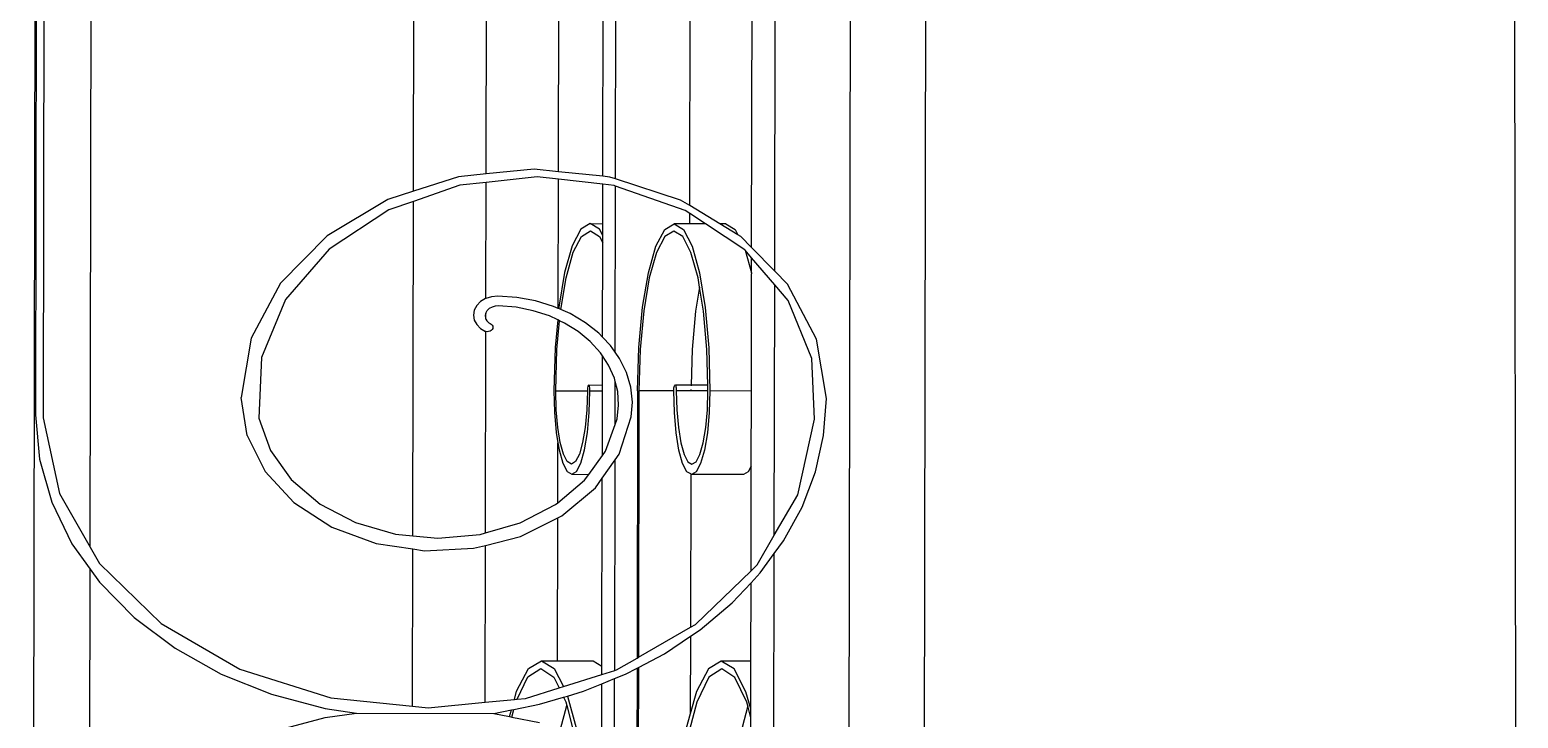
# Model space of a CAD drawing. Header units: millimetres. Extents: x 173236 to 801264, y -94969 to 615039.
# Drawn here: x 298375.4 to 298691.5, y -1422.5 to -1276.4 of the extents above; entities that cross this region are included whole.
import ezdxf

# ---------------------------------------------------------------- set-up
doc = ezdxf.new("R2010")
doc.units = ezdxf.units.MM
doc.header["$MEASUREMENT"] = 0
for name, color, linetype in [('VOX-A-ELEV-4-FAR', 137, 'Continuous'), ('VOX-A-STAIRS-STEPS', 140, 'Continuous'), ('VOX-A-WALL-PATT', 233, 'Continuous')]:
    doc.layers.add(name, color=color, linetype=linetype)

# ---------------------------------------------------------------- blocks, each defined once
blk = doc.blocks.new('STAIR')
at = {"layer": 'VOX-A-WALL-PATT'}
for p, q in [((293806.68, 1298.62), (293807.14, 1554.02)), ((293822.42, 1292.95), (293822.89, 1553.99)), ((293835.56, 1284.08), (293836.05, 1553.97)), ((293840.48, 1279.04), (293840.98, 1553.96)), ((293855.68, 853.59), (293856.96, 1553.93)), ((293871.38, 697.3), (293872.94, 1553.9)), ((293803.98, 1299.17), (293804.42, 1541.97)), ((293794.53, 1300.16), (293794.94, 1525.5)), ((293779.19, 1299.67), (293779.57, 1506.05)), ((293682.29, 697.64), (293683.62, 1423.82)), ((293695.11, 1220.46), (293695.4, 1379.49)), ((293683.68, 1358.22), (293683.48, 1248.54)), ((293685.3, 1358.22), (293685.1, 1247.88)), ((293763.75, 1296.01), (293763.84, 1343.16)), ((293773.29, 1299.08), (293763.75, 1296.01)), ((293779.19, 1299.67), (293773.29, 1299.08)), ((293789.38, 1300.7), (293779.19, 1299.67)), ((293790.01, 1299.05), (293779.19, 1297.88)), ((293794.53, 1300.16), (293789.38, 1300.7)), ((293794.53, 1298.54), (293790.01, 1299.05)), ((293803.98, 1299.17), (293794.53, 1300.16)), ((293805.46, 1299.02), (293803.98, 1299.17)), ((293806.68, 1298.62), (293805.46, 1299.02)), ((293763.75, 1296.01), (293758.29, 1294.25)), ((293773.63, 1297.27), (293763.75, 1293.85)), ((293779.19, 1297.88), (293773.63, 1297.27)), ((293779.14, 1273.23), (293779.19, 1297.88)), ((293794.48, 1271.13), (293794.53, 1298.54)), ((293803.98, 1297.48), (293794.53, 1298.54)), ((293803.96, 1289.12), (293803.98, 1297.48)), ((293806.38, 1297.21), (293803.98, 1297.48)), ((293806.67, 1297.11), (293806.38, 1297.21)), ((293806.61, 1261.82), (293806.67, 1297.11)), ((293821.48, 1291.92), (293806.67, 1297.11)), ((293820.44, 1294.14), (293806.68, 1298.62)), ((293758.29, 1294.25), (293745.41, 1286.55)), ((293763.75, 1293.85), (293758.52, 1292.03)), ((293763.62, 1222.83), (293763.75, 1293.85)), ((293822.42, 1292.95), (293820.44, 1294.14)), ((293828.84, 1289.08), (293822.42, 1292.95)), ((293758.52, 1292.03), (293745.85, 1283.73)), ((293822.41, 1291.3), (293821.48, 1291.92)), ((293822.41, 1289.09), (293822.41, 1291.3)), ((293825.77, 1289.08), (293822.41, 1291.3)), ((293745.41, 1286.55), (293735.51, 1276.51)), ((293799.31, 1287.92), (293797.46, 1284.38)), ((293797.68, 1283.04), (293799.46, 1286.42)), ((293801.3, 1289.13), (293799.31, 1287.92)), ((293799.46, 1286.42), (293801.36, 1287.58)), ((293801.3, 1289.13), (293803.96, 1289.12)), ((293803.28, 1287.92), (293801.3, 1289.13)), ((293801.36, 1287.58), (293803.25, 1286.42)), ((293803.25, 1286.42), (293803.95, 1285.07)), ((293803.96, 1286.62), (293803.28, 1287.92)), ((293803.95, 1285.07), (293803.96, 1286.62)), ((293803.96, 1286.62), (293803.96, 1289.12)), ((293815.25, 1284.35), (293817.1, 1287.89)), ((293817.12, 1286.39), (293815.35, 1283.01)), ((293817.1, 1287.89), (293819.09, 1289.1)), ((293819.02, 1287.54), (293817.12, 1286.39)), ((293820.92, 1286.38), (293819.02, 1287.54)), ((293819.09, 1289.1), (293821.07, 1287.88)), ((293822.41, 1289.09), (293819.09, 1289.1)), ((293822.68, 1282.99), (293820.92, 1286.38)), ((293821.07, 1287.88), (293822.91, 1284.34)), ((293825.77, 1289.08), (293822.41, 1289.09)), ((293834.11, 1283.57), (293825.77, 1289.08)), ((293830.11, 1289.08), (293828.84, 1289.08)), ((293832.66, 1286.78), (293828.84, 1289.08)), ((293830.11, 1289.08), (293832.09, 1287.86)), ((293832.09, 1287.86), (293832.66, 1286.78)), ((293833.3, 1286.39), (293832.66, 1286.78)), ((293835.56, 1284.08), (293833.3, 1286.39)), ((293745.85, 1283.73), (293736.61, 1273.02)), ((293797.46, 1284.38), (293795.86, 1278.75)), ((293803.92, 1265.02), (293803.95, 1285.07)), ((293813.65, 1278.71), (293815.25, 1284.35)), ((293822.91, 1284.34), (293824.49, 1278.69)), ((293834.16, 1283.52), (293834.11, 1283.57)), ((293834.16, 1283.52), (293835.51, 1278.67)), ((293835.55, 1281.89), (293834.16, 1283.52)), ((293840.48, 1279.04), (293835.56, 1284.08)), ((293796.16, 1277.65), (293797.68, 1283.04)), ((293815.35, 1283.01), (293813.82, 1277.62)), ((293824.19, 1277.6), (293822.68, 1282.99)), ((293835.51, 1278.67), (293835.55, 1281.89)), ((293840.48, 1276.14), (293835.55, 1281.89)), ((293795.86, 1278.75), (293794.63, 1271.4)), ((293795.02, 1270.9), (293796.16, 1277.65)), ((293812.42, 1271.37), (293813.65, 1278.71)), ((293813.82, 1277.62), (293812.64, 1270.59)), ((293824.51, 1275.61), (293824.19, 1277.6)), ((293824.49, 1278.69), (293825.69, 1271.34)), ((293835.5, 1253.58), (293835.55, 1278.47)), ((293835.51, 1278.67), (293835.55, 1278.47)), ((293843.15, 1276.31), (293840.48, 1279.04)), ((293735.51, 1276.51), (293729.28, 1264.8)), ((293781.67, 1273.74), (293780.33, 1273.61)), ((293785.72, 1273.45), (293781.67, 1273.74)), ((293824.51, 1275.61), (293823.67, 1270.57)), ((293825.34, 1270.57), (293824.51, 1275.61)), ((293840.38, 1222.97), (293840.48, 1276.14)), ((293843.32, 1272.82), (293840.48, 1276.14)), ((293849.34, 1264.58), (293843.15, 1276.31)), ((293736.61, 1273.02), (293731.51, 1260.72)), ((293776.67, 1270.76), (293776.49, 1269.71)), ((293777.19, 1271.73), (293776.67, 1270.76)), ((293778.01, 1272.57), (293777.19, 1271.73)), ((293779.08, 1273.21), (293778.01, 1272.57)), ((293779.14, 1273.23), (293779.08, 1273.21)), ((293779.11, 1270.15), (293779.4, 1270.66)), ((293780.33, 1273.61), (293779.14, 1273.23)), ((293779.86, 1271.1), (293779.4, 1270.66)), ((293780.44, 1271.43), (293779.86, 1271.1)), ((293781.12, 1271.63), (293780.44, 1271.43)), ((293781.83, 1271.68), (293781.12, 1271.63)), ((293785.54, 1271.36), (293781.83, 1271.68)), ((293789.16, 1270.63), (293785.54, 1271.36)), ((293789.68, 1272.72), (293785.72, 1273.45)), ((293792.61, 1269.52), (293789.16, 1270.63)), ((293793.48, 1271.57), (293789.68, 1272.72)), ((293794.48, 1271.13), (293793.48, 1271.57)), ((293794.6, 1271.08), (293794.48, 1271.13)), ((293794.63, 1271.4), (293794.6, 1271.08)), ((293795.02, 1270.9), (293794.6, 1271.08)), ((293797.03, 1270.02), (293795.02, 1270.9)), ((293811.64, 1262.81), (293812.42, 1271.37)), ((293812.64, 1270.59), (293811.9, 1262.41)), ((293823.67, 1270.57), (293822.92, 1262.39)), ((293826.06, 1262.38), (293825.34, 1270.57)), ((293825.69, 1271.34), (293826.44, 1262.78)), ((293848.37, 1260.51), (293843.32, 1272.82)), ((293776.49, 1269.71), (293776.67, 1268.66)), ((293776.67, 1268.66), (293777.18, 1267.69)), ((293777.18, 1267.69), (293778, 1266.85)), ((293779.11, 1270.15), (293778.99, 1269.6)), ((293778.99, 1269.6), (293779.06, 1269.04)), ((293779.06, 1269.04), (293779.14, 1268.88)), ((293779.14, 1268.88), (293779.11, 1270.15)), ((293779.14, 1268.88), (293779.32, 1268.51)), ((293779.32, 1268.51), (293779.74, 1268.05)), ((293779.74, 1268.05), (293780.03, 1267.95)), ((293780.03, 1267.95), (293780.28, 1267.8)), ((293780.28, 1267.8), (293780.48, 1267.6)), ((293780.48, 1267.6), (293780.59, 1267.37)), ((293780.59, 1267.37), (293780.63, 1267.12)), ((293794.38, 1268.7), (293792.61, 1269.52)), ((293794.38, 1268.7), (293793.85, 1262.84)), ((293794.23, 1262.44), (293794.78, 1268.51)), ((293794.78, 1268.51), (293794.38, 1268.7)), ((293795.83, 1268.03), (293794.78, 1268.51)), ((293798.75, 1266.21), (293795.83, 1268.03)), ((293800.27, 1268.09), (293797.03, 1270.02)), ((293803.14, 1265.84), (293800.27, 1268.09)), ((293729.28, 1264.8), (293727.14, 1252.23)), ((293778, 1266.85), (293779.07, 1266.2)), ((293779.05, 1223.47), (293779.13, 1266.2)), ((293779.13, 1266.2), (293779.07, 1266.2)), ((293779.39, 1266.17), (293779.13, 1266.2)), ((293779.71, 1266.2), (293779.39, 1266.17)), ((293780.01, 1266.29), (293779.71, 1266.2)), ((293780.26, 1266.44), (293780.01, 1266.29)), ((293780.46, 1266.64), (293780.26, 1266.44)), ((293780.59, 1266.87), (293780.46, 1266.64)), ((293780.63, 1267.12), (293780.59, 1266.87)), ((293801.31, 1264.09), (293798.75, 1266.21)), ((293803.92, 1265.02), (293803.14, 1265.84)), ((293805.58, 1263.29), (293803.92, 1265.02)), ((293851.44, 1252), (293849.34, 1264.58)), ((293793.85, 1262.84), (293793.57, 1253.66)), ((293793.96, 1253.66), (293794.23, 1262.44)), ((293803.47, 1261.7), (293801.31, 1264.09)), ((293803.91, 1261.04), (293803.47, 1261.7)), ((293806.61, 1261.82), (293805.58, 1263.29)), ((293807.54, 1260.5), (293806.61, 1261.82)), ((293811.36, 1253.63), (293811.64, 1262.81)), ((293811.9, 1262.41), (293811.63, 1253.63)), ((293822.92, 1262.39), (293822.69, 1254.87)), ((293826.26, 1254.86), (293826.06, 1262.38)), ((293826.44, 1262.78), (293826.69, 1253.6)), ((293731.51, 1260.72), (293730.96, 1247.8)), ((293803.9, 1254.91), (293803.91, 1261.04)), ((293805.18, 1259.11), (293803.91, 1261.04)), ((293806.41, 1256.35), (293805.18, 1259.11)), ((293808.99, 1257.53), (293807.54, 1260.5)), ((293848.88, 1247.59), (293848.37, 1260.51)), ((293800.82, 1254.74), (293800.77, 1254.54)), ((293800.89, 1254.87), (293800.82, 1254.74)), ((293800.96, 1254.91), (293800.89, 1254.87)), ((293801.03, 1254.87), (293800.96, 1254.91)), ((293801.03, 1254.87), (293803.9, 1254.91)), ((293801.1, 1254.74), (293801.03, 1254.87)), ((293801.15, 1254.54), (293801.1, 1254.74)), ((293803.89, 1253.64), (293803.9, 1254.91)), ((293806.6, 1255.58), (293806.41, 1256.35)), ((293806.58, 1246.52), (293806.6, 1255.58)), ((293807.12, 1253.48), (293806.6, 1255.58)), ((293809.89, 1254.43), (293808.99, 1257.53)), ((293819.16, 1254.71), (293819.23, 1254.83)), ((293819.23, 1254.83), (293819.3, 1254.88)), ((293819.3, 1254.88), (293819.37, 1254.83)), ((293822.69, 1254.87), (293819.37, 1254.83)), ((293819.37, 1254.83), (293819.44, 1254.71)), ((293822.69, 1254.87), (293822.69, 1254.7)), ((293826.26, 1254.86), (293822.69, 1254.87)), ((293826.29, 1253.6), (293826.26, 1254.86)), ((293728.44, 1244.13), (293727.14, 1252.23)), ((293793.57, 1253.66), (293793.69, 1249.07)), ((293793.96, 1253.66), (293800.69, 1253.65)), ((293794.07, 1249.63), (293793.96, 1253.66)), ((293800.69, 1253.65), (293800.56, 1249.62)), ((293800.7, 1253.97), (293800.69, 1253.65)), ((293800.72, 1254.28), (293800.7, 1253.97)), ((293800.77, 1254.54), (293800.72, 1254.28)), ((293801.09, 1249.05), (293801.23, 1253.64)), ((293801.2, 1254.28), (293801.15, 1254.54)), ((293801.22, 1253.97), (293801.2, 1254.28)), ((293801.23, 1253.64), (293801.22, 1253.97)), ((293801.23, 1253.64), (293803.89, 1253.64)), ((293803.87, 1239.94), (293803.89, 1253.64)), ((293807.32, 1250.57), (293807.12, 1253.48)), ((293810.24, 1251.26), (293809.89, 1254.43)), ((293811.36, 1253.63), (293811.25, 1196.91)), ((293811.63, 1253.63), (293811.53, 1197.07)), ((293819.02, 1253.61), (293811.63, 1253.63)), ((293819.02, 1253.61), (293819.03, 1253.94)), ((293819.15, 1249.02), (293819.02, 1253.61)), ((293819.03, 1253.94), (293819.06, 1254.24)), ((293819.06, 1254.24), (293819.11, 1254.51)), ((293819.11, 1254.51), (293819.16, 1254.71)), ((293819.44, 1254.71), (293819.49, 1254.51)), ((293819.49, 1254.51), (293819.53, 1254.24)), ((293819.53, 1254.24), (293819.56, 1253.94)), ((293819.56, 1253.94), (293819.57, 1253.61)), ((293819.57, 1253.61), (293819.68, 1249.58)), ((293822.66, 1253.61), (293819.57, 1253.61)), ((293822.67, 1253.93), (293822.66, 1253.61)), ((293826.29, 1253.6), (293822.66, 1253.61)), ((293826.17, 1249.57), (293826.29, 1253.6)), ((293826.69, 1253.6), (293826.55, 1249.01)), ((293835.5, 1253.58), (293826.69, 1253.6)), ((293835.47, 1237.65), (293835.5, 1253.58)), ((293850.85, 1244.18), (293851.44, 1252)), ((293683.48, 1248.54), (293684.35, 1239.16)), ((293793.69, 1249.07), (293794.06, 1244.79)), ((293794.4, 1245.88), (293794.07, 1249.63)), ((293800.56, 1249.62), (293800.22, 1245.87)), ((293800.7, 1244.77), (293801.09, 1249.05)), ((293807, 1247.66), (293807.32, 1250.57)), ((293810.01, 1248.08), (293810.24, 1251.26)), ((293819.52, 1244.74), (293819.15, 1249.02)), ((293819.68, 1249.58), (293820.01, 1245.83)), ((293825.83, 1245.82), (293826.17, 1249.57)), ((293826.55, 1249.01), (293826.16, 1244.73)), ((293685.1, 1247.88), (293688.58, 1231.82)), ((293730.96, 1247.8), (293733.4, 1240.98)), ((293794.93, 1242.66), (293794.4, 1245.88)), ((293800.22, 1245.87), (293799.68, 1242.65)), ((293804.53, 1240.85), (293806.58, 1246.52)), ((293806.58, 1246.52), (293807, 1247.66)), ((293807.43, 1240.18), (293810.01, 1248.08)), ((293820.01, 1245.83), (293820.53, 1242.61)), ((293825.29, 1242.6), (293825.83, 1245.82)), ((293845.34, 1231.54), (293848.88, 1247.59)), ((293728.44, 1244.13), (293732.27, 1236.54)), ((293794.06, 1244.79), (293794.43, 1242.58)), ((293794.4, 1229.89), (293794.43, 1242.58)), ((293794.43, 1242.58), (293794.67, 1241.11)), ((293795.62, 1240.18), (293794.93, 1242.66)), ((293799.68, 1242.65), (293798.98, 1240.18)), ((293800.09, 1241.1), (293800.7, 1244.77)), ((293820.12, 1241.06), (293819.52, 1244.74)), ((293820.53, 1242.61), (293821.23, 1240.13)), ((293824.59, 1240.13), (293825.29, 1242.6)), ((293826.16, 1244.73), (293825.54, 1241.05)), ((293849.12, 1236.47), (293850.85, 1244.18)), ((293684.35, 1239.16), (293686.95, 1229.98)), ((293733.4, 1240.98), (293737.81, 1234.8)), ((293794.67, 1241.11), (293795.46, 1238.29)), ((293796.43, 1238.63), (293795.62, 1240.18)), ((293798.98, 1240.18), (293798.17, 1238.62)), ((293799.29, 1238.28), (293800.09, 1241.1)), ((293800.97, 1235.9), (293803.87, 1239.94)), ((293803.86, 1235.09), (293806.57, 1238.95)), ((293803.87, 1239.94), (293804.53, 1240.85)), ((293806.49, 1194.27), (293806.57, 1238.95)), ((293806.57, 1238.95), (293807.43, 1240.18)), ((293820.91, 1238.24), (293820.12, 1241.06)), ((293821.23, 1240.13), (293822.03, 1238.58)), ((293823.77, 1238.58), (293824.59, 1240.13)), ((293825.54, 1241.05), (293824.74, 1238.24)), ((293732.27, 1236.54), (293738.39, 1229.93)), ((293795.46, 1238.29), (293796.38, 1236.52)), ((293796.38, 1236.52), (293797.37, 1235.91)), ((293797.3, 1238.09), (293796.43, 1238.63)), ((293798.17, 1238.62), (293797.3, 1238.09)), ((293797.37, 1235.91), (293798.36, 1236.51)), ((293797.37, 1235.91), (293800.97, 1235.9)), ((293798.36, 1236.51), (293799.29, 1238.28)), ((293800.1, 1234.69), (293800.97, 1235.9)), ((293821.83, 1236.47), (293820.91, 1238.24)), ((293822.62, 1235.99), (293821.83, 1236.47)), ((293822.03, 1238.58), (293822.9, 1238.05)), ((293822.62, 1235.99), (293822.56, 1203.43)), ((293822.82, 1235.86), (293822.62, 1235.99)), ((293823.82, 1236.47), (293822.82, 1235.86)), ((293833.85, 1235.84), (293822.82, 1235.86)), ((293822.9, 1238.05), (293823.77, 1238.58)), ((293824.74, 1238.24), (293823.82, 1236.47)), ((293834.84, 1236.45), (293833.85, 1235.84)), ((293835.47, 1237.65), (293834.84, 1236.45)), ((293835.43, 1215.44), (293835.47, 1237.65)), ((293846.27, 1228.97), (293849.12, 1236.47)), ((293737.81, 1234.8), (293743.94, 1229.59)), ((293794.4, 1229.89), (293800.1, 1234.69)), ((293795.27, 1227.08), (293802.41, 1233.03)), ((293802.41, 1233.03), (293803.86, 1235.09)), ((293803.79, 1195.19), (293803.86, 1235.09)), ((293686.95, 1229.98), (293691.24, 1221.18)), ((293688.58, 1231.82), (293695.11, 1220.46)), ((293738.39, 1229.93), (293746.43, 1224.71)), ((293743.94, 1229.59), (293751.46, 1225.65)), ((293786.41, 1225.58), (293793.95, 1229.5)), ((293793.95, 1229.5), (293794.4, 1229.89)), ((293840.38, 1222.97), (293845.34, 1231.54)), ((293786.46, 1222.71), (293794.4, 1226.65)), ((293794.34, 1196.33), (293794.4, 1226.65)), ((293794.4, 1226.65), (293795.27, 1227.08)), ((293842.34, 1221.77), (293846.27, 1228.97)), ((293746.43, 1224.71), (293755.87, 1221.23)), ((293751.46, 1225.65), (293759.94, 1223.18)), ((293759.94, 1223.18), (293763.62, 1222.83)), ((293768.93, 1222.33), (293777.92, 1223.15)), ((293777.92, 1223.15), (293779.05, 1223.47)), ((293779.05, 1223.47), (293786.41, 1225.58)), ((293691.24, 1221.18), (293695.1, 1215.79)), ((293695.11, 1220.46), (293697.12, 1216.96)), ((293755.87, 1221.23), (293763.61, 1220.07)), ((293763.55, 1186.66), (293763.61, 1220.07)), ((293763.61, 1220.07), (293766.12, 1219.69)), ((293763.62, 1222.83), (293768.93, 1222.33)), ((293766.12, 1219.69), (293776.54, 1220.2)), ((293776.54, 1220.2), (293779.05, 1220.83)), ((293778.99, 1187.51), (293779.05, 1220.83)), ((293779.05, 1220.83), (293786.46, 1222.71)), ((293836.75, 1216.71), (293840.38, 1222.97)), ((293840.37, 1219.07), (293842.34, 1221.77)), ((293697.12, 1216.96), (293710.18, 1204.26)), ((293837.38, 1214.97), (293840.37, 1219.07)), ((293840.25, 1151.02), (293840.37, 1219.07)), ((293694.99, 1154.83), (293695.1, 1215.79)), ((293695.1, 1215.79), (293697.12, 1212.98)), ((293823.65, 1204.05), (293835.43, 1215.44)), ((293835.43, 1215.44), (293836.75, 1216.71)), ((293835.43, 1212.88), (293837.38, 1214.97)), ((293697.12, 1212.98), (293704.47, 1205.52)), ((293831.46, 1208.66), (293835.43, 1212.88)), ((293835.4, 1196.26), (293835.43, 1212.88)), ((293824.66, 1202.92), (293831.46, 1208.66)), ((293704.47, 1205.52), (293713.13, 1198.99)), ((293710.18, 1204.26), (293726.9, 1194.54)), ((293811.53, 1197.07), (293822.56, 1203.43)), ((293817.05, 1197.83), (293822.56, 1201.52)), ((293822.56, 1201.52), (293822.53, 1185.07)), ((293822.56, 1203.43), (293823.65, 1204.05)), ((293822.56, 1201.52), (293824.66, 1202.92)), ((293713.13, 1198.99), (293722.91, 1193.51)), ((293811.52, 1194.92), (293817.05, 1197.83)), ((293785.66, 1189.84), (293788.2, 1194.69)), ((293788.04, 1192.89), (293790.81, 1194.69)), ((293788.2, 1194.69), (293790.92, 1196.34)), ((293790.81, 1194.69), (293793.58, 1192.88)), ((293790.92, 1196.34), (293793.64, 1194.68)), ((293790.92, 1196.34), (293794.34, 1196.33)), ((293793.64, 1194.68), (293795.61, 1190.87)), ((293794.34, 1196.33), (293801.95, 1196.32)), ((293801.95, 1196.32), (293803.79, 1195.19)), ((293803.79, 1193.43), (293803.79, 1195.19)), ((293806.88, 1194.39), (293811.25, 1196.91)), ((293808.75, 1193.46), (293811.25, 1194.78)), ((293811.25, 1194.78), (293811.21, 1175.41)), ((293811.25, 1196.91), (293811.53, 1197.07)), ((293811.25, 1194.78), (293811.52, 1194.92)), ((293811.52, 1194.92), (293811.49, 1175.27)), ((293829.12, 1196.27), (293826.4, 1194.62)), ((293831.84, 1194.61), (293829.12, 1196.27)), ((293835.4, 1196.26), (293829.12, 1196.27)), ((293835.38, 1186.11), (293835.4, 1196.26)), ((293722.91, 1193.51), (293733.61, 1189.21)), ((293726.9, 1194.54), (293746.22, 1188.43)), ((293785.75, 1188.18), (293788.04, 1192.89)), ((293793.58, 1192.88), (293794.68, 1190.58)), ((293795.61, 1190.87), (293803.79, 1193.43)), ((293803.78, 1191.45), (293806.48, 1192.54)), ((293803.79, 1193.43), (293806.49, 1194.27)), ((293806.46, 1177.67), (293806.48, 1192.54)), ((293806.48, 1192.54), (293808.75, 1193.46)), ((293806.49, 1194.27), (293806.88, 1194.39)), ((293826.4, 1194.62), (293823.86, 1189.77)), ((293826.46, 1192.82), (293823.9, 1187.55)), ((293829.23, 1194.62), (293826.46, 1192.82)), ((293831.99, 1192.81), (293829.23, 1194.62)), ((293834.36, 1189.75), (293831.84, 1194.61)), ((293834.53, 1187.54), (293831.99, 1192.81)), ((293733.61, 1189.21), (293745, 1186.17)), ((293746.22, 1188.43), (293763.55, 1186.66)), ((293785.18, 1188.12), (293785.66, 1189.84)), ((293785.75, 1188.18), (293787.55, 1188.35)), ((293787.55, 1188.35), (293794.68, 1190.58)), ((293790.51, 1187.08), (293795.64, 1188.6)), ((293794.68, 1190.58), (293795.61, 1190.87)), ((293795.64, 1188.6), (293796.44, 1188.84)), ((293795.64, 1188.6), (293796.12, 1187.61)), ((293796.44, 1188.84), (293799.86, 1189.86)), ((293796.44, 1188.84), (293798.32, 1182.1)), ((293799.86, 1189.86), (293803.78, 1191.45)), ((293803.76, 1178.77), (293803.78, 1191.45)), ((293823.86, 1189.77), (293822.53, 1185.07)), ((293835.38, 1186.11), (293834.36, 1189.75)), ((293744.99, 1184.26), (293751.67, 1185.2)), ((293745, 1186.17), (293751.67, 1185.2)), ((293751.67, 1185.2), (293780.8, 1185.15)), ((293763.55, 1186.66), (293766.88, 1186.32)), ((293766.88, 1186.32), (293778.99, 1187.51)), ((293778.99, 1187.51), (293785.18, 1188.12)), ((293780.8, 1185.15), (293784.54, 1185.89)), ((293784.14, 1184.48), (293784.54, 1185.89)), ((293784.54, 1185.89), (293785.06, 1186)), ((293784.64, 1184.37), (293785.06, 1186)), ((293785.06, 1186), (293790.51, 1187.08)), ((293785.18, 1188.12), (293785.75, 1188.18)), ((293795.01, 1181.83), (293796.31, 1186.84)), ((293796.12, 1187.61), (293796.31, 1186.84)), ((293796.31, 1186.84), (293797.8, 1180.99)), ((293823.9, 1187.55), (293821.75, 1179.24)), ((293834.73, 1186.77), (293832.77, 1179.22)), ((293834.73, 1186.77), (293834.53, 1187.54)), ((293835.37, 1184.23), (293834.73, 1186.77)), ((293835.37, 1184.23), (293835.38, 1186.11)), ((293733.6, 1181.27), (293744.99, 1184.26)), ((293780.8, 1185.15), (293784.14, 1184.48)), ((293784.14, 1184.48), (293784.64, 1184.37)), ((293784.64, 1184.37), (293790.5, 1183.19)), ((293822.53, 1185.07), (293821.67, 1182.05)), ((293835.35, 1169.28), (293835.37, 1184.23))]:
    blk.add_line(p, q, dxfattribs=at)

msp = doc.modelspace()

# ---------------------------------------------------------------- linework, layer by layer
at = {"layer": 'VOX-A-ELEV-4-FAR'}
msp.add_line((298690.38, -1023.82), (298691.48, -1873.82), dxfattribs=at)

# ---------------------------------------------------------------- block references
at = {"layer": 'VOX-A-STAIRS-STEPS'}
msp.add_blockref('STAIR', (4693.14, -2606.66), dxfattribs=at)

doc.saveas('drawing.dxf')
